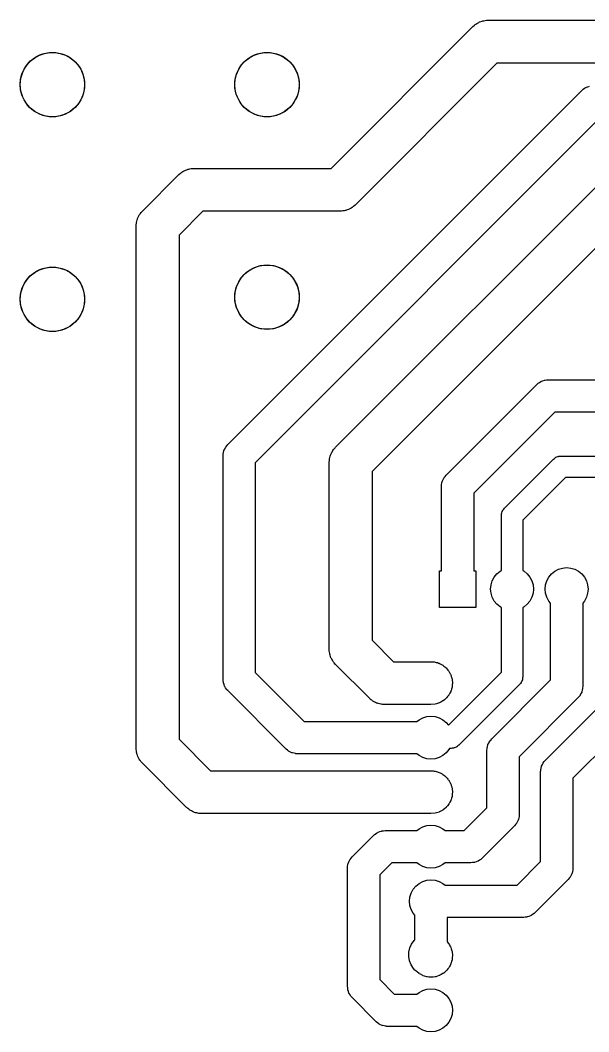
# Model space of a CAD drawing. Extents: x 62 to 248, y -138 to -62.
# Drawn here: x 61.5 to 87.99, y -109.12 to -62 of the extents above; entities that cross this region are included whole.
import ezdxf

# ---------------------------------------------------------------- set-up
doc = ezdxf.new("R2010")
doc.units = 0
doc.layers.add('BLACK', color=7, linetype='CONTINUOUS')

msp = doc.modelspace()

# ---------------------------------------------------------------- linework, layer by layer
at = {"layer": 'BLACK', "linetype": 'CONTINUOUS'}
for p, q in [((82.699844, -62.204035), (82.728732, -62.179237)), ((82.728732, -62.179237), (82.784116, -62.148495)), ((82.784116, -62.148495), (82.837004, -62.11364)), ((82.837004, -62.11364), (82.872355, -62.099518)), ((82.872355, -62.099518), (82.905644, -62.081042)), ((82.905644, -62.081042), (82.966083, -62.062079)), ((82.966083, -62.062079), (83.024904, -62.038583)), ((83.024904, -62.038583), (83.062377, -62.031866)), ((83.062377, -62.031866), (83.098701, -62.02047)), ((83.098701, -62.02047), (83.161717, -62.014061)), ((83.161717, -62.014061), (83.224067, -62.002887)), ((83.224067, -62.002887), (83.262126, -62.003851)), ((83.262126, -62.003851), (83.3, -62)), ((83.3, -62), (84.1, -62)), ((84.1, -62), (196.5, -62)), ((75.985786, -68.9), (82.592894, -62.292893)), ((82.592894, -62.292893), (82.668058, -62.224985)), ((82.668058, -62.224985), (82.699844, -62.204035)), ((62.397457, -63.62634), (62.631772, -63.5459)), ((62.631772, -63.5459), (62.876131, -63.505123)), ((62.876131, -63.505123), (63.123869, -63.505123)), ((63.123869, -63.505123), (63.368228, -63.5459)), ((63.368228, -63.5459), (63.602543, -63.62634)), ((72.397457, -63.62634), (72.631772, -63.5459)), ((72.631772, -63.5459), (72.876131, -63.505123)), ((72.876131, -63.505123), (73.123869, -63.505123)), ((73.123869, -63.505123), (73.368228, -63.5459)), ((73.368228, -63.5459), (73.602543, -63.62634)), ((61.680789, -64.286079), (61.816289, -64.078681)), ((61.816289, -64.078681), (61.984078, -63.896414)), ((61.984078, -63.896414), (62.179578, -63.74425)), ((62.179578, -63.74425), (62.397457, -63.62634)), ((63.602543, -63.62634), (63.820422, -63.74425)), ((63.820422, -63.74425), (64.015922, -63.896414)), ((64.015922, -63.896414), (64.183711, -64.078681)), ((64.183711, -64.078681), (64.319211, -64.286079)), ((71.680789, -64.286079), (71.816289, -64.078681)), ((71.816289, -64.078681), (71.984078, -63.896414)), ((71.984078, -63.896414), (72.179578, -63.74425)), ((72.179578, -63.74425), (72.397457, -63.62634)), ((73.602543, -63.62634), (73.820422, -63.74425)), ((73.820422, -63.74425), (74.015922, -63.896414)), ((74.015922, -63.896414), (74.183711, -64.078681)), ((74.183711, -64.078681), (74.319211, -64.286079)), ((83.714213, -64), (77.107107, -70.607107)), ((84.1, -64), (83.714213, -64)), ((196.085786, -64), (84.1, -64)), ((61.520458, -64.753108), (61.581274, -64.512951)), ((61.581274, -64.512951), (61.680789, -64.286079)), ((64.319211, -64.286079), (64.418726, -64.512951)), ((64.418726, -64.512951), (64.479542, -64.753108)), ((71.520458, -64.753108), (71.581274, -64.512951)), ((71.581274, -64.512951), (71.680789, -64.286079)), ((74.319211, -64.286079), (74.418726, -64.512951)), ((74.418726, -64.512951), (74.479542, -64.753108)), ((61.5, -65), (61.520458, -64.753108)), ((61.520458, -65.246892), (61.5, -65)), ((64.479542, -64.753108), (64.5, -65)), ((64.5, -65), (64.479542, -65.246892)), ((71.5, -65), (71.520458, -64.753108)), ((71.520458, -65.246892), (71.5, -65)), ((74.479542, -64.753108), (74.5, -65)), ((74.5, -65), (74.479542, -65.246892)), ((61.581274, -65.487049), (61.520458, -65.246892)), ((61.680789, -65.713921), (61.581274, -65.487049)), ((64.418726, -65.487049), (64.319211, -65.713921)), ((64.479542, -65.246892), (64.418726, -65.487049)), ((71.16967, -81.76967), (87.66967, -65.26967)), ((71.581274, -65.487049), (71.520458, -65.246892)), ((71.680789, -65.713921), (71.581274, -65.487049)), ((74.418726, -65.487049), (74.319211, -65.713921)), ((74.479542, -65.246892), (74.418726, -65.487049)), ((87.66967, -65.26967), (87.710415, -65.233409)), ((87.710415, -65.233409), (87.717909, -65.225467)), ((87.717909, -65.225467), (87.723395, -65.221858)), ((87.723395, -65.221858), (87.734824, -65.211688)), ((87.734824, -65.211688), (87.799714, -65.171662)), ((87.799714, -65.171662), (87.863401, -65.129776)), ((87.863401, -65.129776), (87.873702, -65.126026)), ((87.873702, -65.126026), (87.883037, -65.120269)), ((87.883037, -65.120269), (87.955408, -65.096287)), ((87.955408, -65.096287), (88.027038, -65.070216)), ((61.816289, -65.921319), (61.680789, -65.713921)), ((61.984078, -66.103586), (61.816289, -65.921319)), ((64.183711, -65.921319), (64.015922, -66.103586)), ((64.319211, -65.713921), (64.183711, -65.921319)), ((71.816289, -65.921319), (71.680789, -65.713921)), ((71.984078, -66.103586), (71.816289, -65.921319)), ((74.183711, -65.921319), (74.015922, -66.103586)), ((74.319211, -65.713921), (74.183711, -65.921319)), ((62.179578, -66.25575), (61.984078, -66.103586)), ((62.397457, -66.37366), (62.179578, -66.25575)), ((62.631772, -66.4541), (62.397457, -66.37366)), ((63.602543, -66.37366), (63.368228, -66.4541)), ((63.820422, -66.25575), (63.602543, -66.37366)), ((64.015922, -66.103586), (63.820422, -66.25575)), ((72.179578, -66.25575), (71.984078, -66.103586)), ((72.397457, -66.37366), (72.179578, -66.25575)), ((72.631772, -66.4541), (72.397457, -66.37366)), ((73.602543, -66.37366), (73.368228, -66.4541)), ((73.820422, -66.25575), (73.602543, -66.37366)), ((74.015922, -66.103586), (73.820422, -66.25575)), ((62.876131, -66.494877), (62.631772, -66.4541)), ((63.123869, -66.494877), (62.876131, -66.494877)), ((63.368228, -66.4541), (63.123869, -66.494877)), ((88.51066, -66.55), (72.45, -82.61066)), ((72.876131, -66.494877), (72.631772, -66.4541)), ((73.123869, -66.494877), (72.876131, -66.494877)), ((73.368228, -66.4541), (73.123869, -66.494877)), ((76.192893, -81.892893), (89.692893, -68.392893)), ((67.192893, -70.892893), (68.892893, -69.192893)), ((68.892893, -69.192893), (68.968058, -69.124985)), ((68.968058, -69.124985), (68.999845, -69.104035)), ((68.999845, -69.104035), (69.028732, -69.079237)), ((69.028732, -69.079237), (69.084112, -69.048498)), ((69.084112, -69.048498), (69.137003, -69.01364)), ((69.137003, -69.01364), (69.172357, -68.999517)), ((69.172357, -68.999517), (69.205644, -68.981042)), ((69.205644, -68.981042), (69.266081, -68.962079)), ((69.266081, -68.962079), (69.324904, -68.938583)), ((69.324904, -68.938583), (69.362375, -68.931867)), ((69.362375, -68.931867), (69.398701, -68.92047)), ((69.398701, -68.92047), (69.461726, -68.91406)), ((69.461726, -68.91406), (69.524067, -68.902888)), ((69.524067, -68.902888), (69.562118, -68.903852)), ((69.562118, -68.903852), (69.6, -68.9)), ((69.6, -68.9), (75.985786, -68.9)), ((90.814214, -70.1), (77.9, -83.014214)), ((77.031942, -70.675015), (77.000154, -70.695964)), ((77.107107, -70.607107), (77.031942, -70.675015)), ((67.000673, -71.172907), (67.025653, -71.114698)), ((67.025653, -71.114698), (67.047402, -71.083449)), ((67.047402, -71.083449), (67.065028, -71.049708)), ((67.065028, -71.049708), (67.105057, -71.000615)), ((67.105057, -71.000615), (67.141242, -70.948628)), ((67.141242, -70.948628), (67.168832, -70.922401)), ((67.168832, -70.922401), (67.192893, -70.892893)), ((70.014214, -70.9), (68.9, -72.014214)), ((76.4, -70.9), (70.014214, -70.9)), ((76.437881, -70.896147), (76.4, -70.9)), ((76.475933, -70.897112), (76.437881, -70.896147)), ((76.538273, -70.885939), (76.475933, -70.897112)), ((76.601299, -70.87953), (76.538273, -70.885939)), ((76.637624, -70.868132), (76.601299, -70.87953)), ((76.675096, -70.861417), (76.637624, -70.868132)), ((76.733918, -70.83792), (76.675096, -70.861417)), ((76.794356, -70.818958), (76.733918, -70.83792)), ((76.827642, -70.800482), (76.794356, -70.818958)), ((76.862997, -70.78636), (76.827642, -70.800482)), ((76.915887, -70.751501), (76.862997, -70.78636)), ((76.971268, -70.720763), (76.915887, -70.751501)), ((77.000154, -70.695964), (76.971268, -70.720763)), ((66.9, -71.6), (66.905131, -71.498832)), ((66.9, -95.9), (66.9, -71.6)), ((66.905131, -71.498832), (66.912793, -71.461543)), ((66.912793, -71.461543), (66.915685, -71.42358)), ((66.915685, -71.42358), (66.933111, -71.362677)), ((66.933111, -71.362677), (66.945861, -71.300637)), ((66.945861, -71.300637), (66.960873, -71.265653)), ((66.960873, -71.265653), (66.971347, -71.22905)), ((66.971347, -71.22905), (67.000673, -71.172907)), ((68.9, -72.014214), (68.9, -95.485786)), ((62.631772, -73.5459), (62.876131, -73.505123)), ((62.876131, -73.505123), (63.123869, -73.505123)), ((63.123869, -73.505123), (63.368228, -73.5459)), ((72.397457, -73.52634), (72.631772, -73.4459)), ((72.631772, -73.4459), (72.876131, -73.405123)), ((72.876131, -73.405123), (73.123869, -73.405123)), ((73.123869, -73.405123), (73.368228, -73.4459)), ((73.368228, -73.4459), (73.602543, -73.52634)), ((61.816289, -74.078681), (61.984078, -73.896414)), ((61.984078, -73.896414), (62.179578, -73.74425)), ((62.179578, -73.74425), (62.397457, -73.62634)), ((62.397457, -73.62634), (62.631772, -73.5459)), ((63.368228, -73.5459), (63.602543, -73.62634)), ((63.602543, -73.62634), (63.820422, -73.74425)), ((63.820422, -73.74425), (64.015922, -73.896414)), ((64.015922, -73.896414), (64.183711, -74.078681)), ((71.816289, -73.978681), (71.984078, -73.796414)), ((71.984078, -73.796414), (72.179578, -73.64425)), ((72.179578, -73.64425), (72.397457, -73.52634)), ((73.602543, -73.52634), (73.820422, -73.64425)), ((73.820422, -73.64425), (74.015922, -73.796414)), ((74.015922, -73.796414), (74.183711, -73.978681)), ((61.581274, -74.512951), (61.680789, -74.286079)), ((61.680789, -74.286079), (61.816289, -74.078681)), ((64.183711, -74.078681), (64.319211, -74.286079)), ((64.319211, -74.286079), (64.418726, -74.512951)), ((71.520458, -74.653108), (71.581274, -74.412951)), ((71.581274, -74.412951), (71.680789, -74.186079)), ((71.680789, -74.186079), (71.816289, -73.978681)), ((74.183711, -73.978681), (74.319211, -74.186079)), ((74.319211, -74.186079), (74.418726, -74.412951)), ((74.418726, -74.412951), (74.479542, -74.653108)), ((61.5, -75), (61.520458, -74.753108)), ((61.520458, -74.753108), (61.581274, -74.512951)), ((64.418726, -74.512951), (64.479542, -74.753108)), ((64.479542, -74.753108), (64.5, -75)), ((71.5, -74.9), (71.520458, -74.653108)), ((71.520458, -75.146892), (71.5, -74.9)), ((74.479542, -74.653108), (74.5, -74.9)), ((74.5, -74.9), (74.479542, -75.146892)), ((61.520458, -75.246892), (61.5, -75)), ((61.581274, -75.487049), (61.520458, -75.246892)), ((64.479542, -75.246892), (64.418726, -75.487049)), ((64.5, -75), (64.479542, -75.246892)), ((71.581274, -75.387049), (71.520458, -75.146892)), ((71.680789, -75.613921), (71.581274, -75.387049)), ((74.418726, -75.387049), (74.319211, -75.613921)), ((74.479542, -75.146892), (74.418726, -75.387049)), ((61.680789, -75.713921), (61.581274, -75.487049)), ((61.816289, -75.921319), (61.680789, -75.713921)), ((64.319211, -75.713921), (64.183711, -75.921319)), ((64.418726, -75.487049), (64.319211, -75.713921)), ((71.816289, -75.821319), (71.680789, -75.613921)), ((71.984078, -76.003586), (71.816289, -75.821319)), ((74.183711, -75.821319), (74.015922, -76.003586)), ((74.319211, -75.613921), (74.183711, -75.821319)), ((61.984078, -76.103586), (61.816289, -75.921319)), ((62.179578, -76.25575), (61.984078, -76.103586)), ((62.397457, -76.37366), (62.179578, -76.25575)), ((63.820422, -76.25575), (63.602543, -76.37366)), ((64.015922, -76.103586), (63.820422, -76.25575)), ((64.183711, -75.921319), (64.015922, -76.103586)), ((72.179578, -76.15575), (71.984078, -76.003586)), ((72.397457, -76.27366), (72.179578, -76.15575)), ((72.631772, -76.3541), (72.397457, -76.27366)), ((73.602543, -76.27366), (73.368228, -76.3541)), ((73.820422, -76.15575), (73.602543, -76.27366)), ((74.015922, -76.003586), (73.820422, -76.15575)), ((62.631772, -76.4541), (62.397457, -76.37366)), ((62.876131, -76.494877), (62.631772, -76.4541)), ((63.123869, -76.494877), (62.876131, -76.494877)), ((63.368228, -76.4541), (63.123869, -76.494877)), ((63.602543, -76.37366), (63.368228, -76.4541)), ((72.876131, -76.394877), (72.631772, -76.3541)), ((73.123869, -76.394877), (72.876131, -76.394877)), ((73.368228, -76.3541), (73.123869, -76.394877)), ((81.34967, -83.18967), (85.56967, -78.96967)), ((85.56967, -78.96967), (85.610418, -78.933406)), ((85.610418, -78.933406), (85.617909, -78.925467)), ((85.617909, -78.925467), (85.623392, -78.92186)), ((85.623392, -78.92186), (85.634823, -78.911688)), ((85.634823, -78.911688), (85.699719, -78.87166)), ((85.699719, -78.87166), (85.763401, -78.829776)), ((85.763401, -78.829776), (85.773704, -78.826025)), ((85.773704, -78.826025), (85.783036, -78.82027)), ((85.783036, -78.82027), (85.855396, -78.796291)), ((85.855396, -78.796291), (85.927038, -78.770216)), ((85.927038, -78.770216), (85.937928, -78.768943)), ((85.937928, -78.768943), (85.948337, -78.765494)), ((85.948337, -78.765494), (86.024275, -78.75885)), ((86.024275, -78.75885), (86.1, -78.75)), ((86.1, -78.75), (106.28934, -78.75)), ((86.41066, -80.25), (82.63, -84.03066)), ((106.6, -80.25), (86.41066, -80.25)), ((70.995231, -82.043485), (71.029443, -81.97536)), ((71.029443, -81.97536), (71.061662, -81.906267)), ((71.061662, -81.906267), (71.068464, -81.897664)), ((71.068464, -81.897664), (71.073384, -81.887868)), ((71.073384, -81.887868), (71.122381, -81.829475)), ((71.122381, -81.829475), (71.16967, -81.76967)), ((76.105057, -82.000615), (76.141242, -81.948628)), ((76.141242, -81.948628), (76.168832, -81.922401)), ((76.168832, -81.922401), (76.192893, -81.892893)), ((70.95, -82.3), (70.953171, -82.245544)), ((70.95, -92.7), (70.95, -82.3)), ((70.952854, -82.234634), (70.954181, -82.228205)), ((70.953171, -82.245544), (70.952854, -82.234634)), ((70.954181, -82.228205), (70.955071, -82.21293)), ((70.955071, -82.21293), (70.972657, -82.138729)), ((70.972657, -82.138729), (70.988069, -82.064092)), ((70.988069, -82.064092), (70.992701, -82.054157)), ((70.992701, -82.054157), (70.995231, -82.043485)), ((75.912793, -82.461543), (75.915685, -82.42358)), ((75.915685, -82.42358), (75.933111, -82.362677)), ((75.933111, -82.362677), (75.945861, -82.300637)), ((75.945861, -82.300637), (75.960873, -82.265653)), ((75.960873, -82.265653), (75.971347, -82.22905)), ((75.971347, -82.22905), (76.000673, -82.172907)), ((76.000673, -82.172907), (76.025653, -82.114698)), ((76.025653, -82.114698), (76.047402, -82.083449)), ((76.047402, -82.083449), (76.065028, -82.049708)), ((76.065028, -82.049708), (76.105057, -82.000615)), ((84.066447, -84.726447), (86.346447, -82.446447)), ((86.346447, -82.446447), (86.389255, -82.4144)), ((86.389255, -82.4144), (86.42968, -82.379373)), ((86.42968, -82.379373), (86.446009, -82.371915)), ((86.446009, -82.371915), (86.460376, -82.361161)), ((86.460376, -82.361161), (86.510483, -82.342471)), ((86.510483, -82.342471), (86.559134, -82.320254)), ((86.559134, -82.320254), (86.576899, -82.317699)), ((86.576899, -82.317699), (86.593717, -82.311427)), ((86.593717, -82.311427), (86.647061, -82.307611)), ((86.647061, -82.307611), (86.7, -82.3)), ((86.7, -82.3), (106.8, -82.3)), ((72.45, -82.61066), (72.45, -92.38934)), ((75.9, -82.6), (75.905131, -82.498832)), ((75.9, -91.3), (75.9, -82.6)), ((75.905131, -82.498832), (75.912793, -82.461543)), ((77.9, -83.014214), (77.9, -90.885786)), ((81.175231, -83.463485), (81.209443, -83.39536)), ((81.209443, -83.39536), (81.241662, -83.326267)), ((81.241662, -83.326267), (81.248464, -83.317664)), ((81.248464, -83.317664), (81.253384, -83.307868)), ((81.253384, -83.307868), (81.302381, -83.249475)), ((81.302381, -83.249475), (81.34967, -83.18967)), ((86.907106, -83.3), (84.92, -85.287106)), ((106.592894, -83.3), (86.907106, -83.3)), ((81.13, -83.72), (81.133171, -83.665544)), ((81.13, -87.65), (81.13, -83.72)), ((81.132854, -83.654634), (81.134181, -83.648205)), ((81.133171, -83.665544), (81.132854, -83.654634)), ((81.134181, -83.648205), (81.135071, -83.63293)), ((81.135071, -83.63293), (81.152657, -83.558729)), ((81.152657, -83.558729), (81.168069, -83.484092)), ((81.168069, -83.484092), (81.172701, -83.474157)), ((81.172701, -83.474157), (81.175231, -83.463485)), ((82.63, -84.03066), (82.63, -87.65)), ((83.991915, -84.826009), (83.999373, -84.80968)), ((83.999373, -84.80968), (84.0344, -84.769255)), ((84.0344, -84.769255), (84.066447, -84.726447)), ((83.92, -85.08), (83.927611, -85.027061)), ((83.92, -87.638827), (83.92, -85.08)), ((83.927611, -85.027061), (83.931427, -84.973717)), ((83.931427, -84.973717), (83.937699, -84.956899)), ((83.937699, -84.956899), (83.940254, -84.939134)), ((83.940254, -84.939134), (83.962471, -84.890483)), ((83.962471, -84.890483), (83.981161, -84.840376)), ((83.981161, -84.840376), (83.991915, -84.826009)), ((84.92, -85.287106), (84.92, -87.638827)), ((83.86443, -87.66853), (83.92, -87.638827)), ((84.92, -87.638827), (84.97557, -87.66853)), ((86.40443, -87.66853), (86.577317, -87.57612)), ((86.577317, -87.57612), (86.76491, -87.519215)), ((86.76491, -87.519215), (86.96, -87.5)), ((86.96, -87.5), (87.15509, -87.519215)), ((87.15509, -87.519215), (87.342683, -87.57612)), ((87.342683, -87.57612), (87.51557, -87.66853)), ((81.03, -89.35), (81.03, -87.65)), ((81.03, -87.65), (81.13, -87.65)), ((82.63, -87.65), (82.73, -87.65)), ((82.73, -87.65), (82.73, -89.35)), ((83.49612, -88.117317), (83.58853, -87.94443)), ((83.58853, -87.94443), (83.712893, -87.792893)), ((83.712893, -87.792893), (83.86443, -87.66853)), ((84.97557, -87.66853), (85.127107, -87.792893)), ((85.127107, -87.792893), (85.25147, -87.94443)), ((85.25147, -87.94443), (85.34388, -88.117317)), ((86.03612, -88.117317), (86.12853, -87.94443)), ((86.12853, -87.94443), (86.252893, -87.792893)), ((86.252893, -87.792893), (86.40443, -87.66853)), ((87.51557, -87.66853), (87.667107, -87.792893)), ((87.667107, -87.792893), (87.79147, -87.94443)), ((87.79147, -87.94443), (87.88388, -88.117317)), ((83.42, -88.5), (83.439215, -88.30491)), ((83.439215, -88.69509), (83.42, -88.5)), ((83.439215, -88.30491), (83.49612, -88.117317)), ((85.34388, -88.117317), (85.400785, -88.30491)), ((85.400785, -88.30491), (85.42, -88.5)), ((85.42, -88.5), (85.400785, -88.69509)), ((85.96, -88.5), (85.979215, -88.30491)), ((85.979215, -88.69509), (85.96, -88.5)), ((85.979215, -88.30491), (86.03612, -88.117317)), ((87.88388, -88.117317), (87.940785, -88.30491)), ((87.940785, -88.30491), (87.96, -88.5)), ((87.96, -88.5), (87.940785, -88.69509)), ((83.49612, -88.882683), (83.439215, -88.69509)), ((83.58853, -89.05557), (83.49612, -88.882683)), ((83.712893, -89.207107), (83.58853, -89.05557)), ((85.25147, -89.05557), (85.127107, -89.207107)), ((85.34388, -88.882683), (85.25147, -89.05557)), ((85.400785, -88.69509), (85.34388, -88.882683)), ((86.03612, -88.882683), (85.979215, -88.69509)), ((86.12853, -89.05557), (86.03612, -88.882683)), ((86.21, -89.154841), (86.12853, -89.05557)), ((87.79147, -89.05557), (87.71, -89.154841)), ((87.88388, -88.882683), (87.79147, -89.05557)), ((87.940785, -88.69509), (87.88388, -88.882683)), ((82.73, -89.35), (81.03, -89.35)), ((83.86443, -89.33147), (83.712893, -89.207107)), ((83.92, -89.361172), (83.86443, -89.33147)), ((83.92, -92.372893), (83.92, -89.361172)), ((84.97557, -89.33147), (84.92, -89.361172)), ((84.92, -89.361172), (84.92, -92.58)), ((85.127107, -89.207107), (84.97557, -89.33147)), ((86.21, -92.72934), (86.21, -89.154841)), ((87.71, -89.154841), (87.71, -93.04)), ((77.9, -90.885786), (78.894213, -91.88)), ((75.903852, -91.337881), (75.9, -91.3)), ((75.902888, -91.375933), (75.903852, -91.337881)), ((75.91406, -91.438273), (75.902888, -91.375933)), ((75.92047, -91.501299), (75.91406, -91.438273)), ((75.931867, -91.537624), (75.92047, -91.501299)), ((75.938583, -91.575096), (75.931867, -91.537624)), ((75.962079, -91.633918), (75.938583, -91.575096)), ((75.981042, -91.694356), (75.962079, -91.633918)), ((75.999517, -91.727642), (75.981042, -91.694356)), ((76.01364, -91.762997), (75.999517, -91.727642)), ((76.048498, -91.815887), (76.01364, -91.762997)), ((76.079237, -91.871268), (76.048498, -91.815887)), ((76.104035, -91.900154), (76.079237, -91.871268)), ((78.894213, -91.88), (80.64, -91.88)), ((80.64, -91.88), (80.741168, -91.885131)), ((76.124985, -91.931942), (76.104035, -91.900154)), ((76.192893, -92.007107), (76.124985, -91.931942)), ((77.772893, -93.587106), (76.192893, -92.007107)), ((80.741168, -91.885131), (80.786334, -91.894412)), ((80.786334, -91.894412), (80.83509, -91.899215)), ((80.83509, -91.899215), (80.888416, -91.915391)), ((80.888416, -91.915391), (80.939363, -91.925861)), ((80.939363, -91.925861), (80.978989, -91.942865)), ((80.978989, -91.942865), (81.022683, -91.95612)), ((81.022683, -91.95612), (81.074837, -91.983997)), ((81.074837, -91.983997), (81.125302, -92.005653)), ((81.125302, -92.005653), (81.158227, -92.02857)), ((81.158227, -92.02857), (81.19557, -92.04853)), ((81.19557, -92.04853), (81.243955, -92.088238)), ((81.243955, -92.088238), (81.291372, -92.121242)), ((81.291372, -92.121242), (81.316923, -92.148122)), ((81.316923, -92.148122), (81.347107, -92.172893)), ((81.347107, -92.172893), (81.389036, -92.223984)), ((81.389036, -92.223984), (81.430776, -92.267894)), ((81.430776, -92.267894), (81.448788, -92.296792)), ((81.448788, -92.296792), (81.47147, -92.32443)), ((81.47147, -92.32443), (81.504306, -92.385861)), ((70.95885, -92.775725), (70.95, -92.7)), ((70.965494, -92.851663), (70.95885, -92.775725)), ((72.45, -92.38934), (74.73066, -94.67)), ((81.452084, -94.840809), (83.92, -92.372893)), ((81.504306, -92.385861), (81.537805, -92.439606)), ((81.537805, -92.439606), (81.548571, -92.468677)), ((81.548571, -92.468677), (81.56388, -92.497317)), ((81.56388, -92.497317), (81.58516, -92.56747)), ((81.58516, -92.56747), (81.608077, -92.629347)), ((81.608077, -92.629347), (81.612307, -92.656964)), ((81.612307, -92.656964), (81.620785, -92.68491)), ((81.620785, -92.68491), (81.628339, -92.761612)), ((81.628339, -92.761612), (81.638717, -92.829351)), ((83.46967, -95.46967), (86.21, -92.72934)), ((84.858839, -92.819624), (84.848084, -92.833991)), ((84.87753, -92.769512), (84.858839, -92.819624)), ((84.899746, -92.720866), (84.87753, -92.769512)), ((84.902299, -92.703104), (84.899746, -92.720866)), ((84.908574, -92.686283), (84.902299, -92.703104)), ((84.912389, -92.632929), (84.908574, -92.686283)), ((84.92, -92.58), (84.912389, -92.632929)), ((70.968943, -92.862071), (70.965494, -92.851663)), ((70.970216, -92.872962), (70.968943, -92.862071)), ((70.996293, -92.944609), (70.970216, -92.872962)), ((71.02027, -93.016963), (70.996293, -92.944609)), ((71.026025, -93.026293), (71.02027, -93.016963)), ((71.029776, -93.036599), (71.026025, -93.026293)), ((71.071664, -93.100287), (71.029776, -93.036599)), ((71.111688, -93.165177), (71.071664, -93.100287)), ((71.12186, -93.176607), (71.111688, -93.165177)), ((71.125467, -93.182091), (71.12186, -93.176607)), ((71.133406, -93.189581), (71.125467, -93.182091)), ((71.16967, -93.23033), (71.133406, -93.189581)), ((73.88967, -95.95033), (71.16967, -93.23033)), ((81.56388, -93.262683), (81.521571, -93.341835)), ((81.569522, -93.244082), (81.56388, -93.262683)), ((81.577752, -93.227305), (81.569522, -93.244082)), ((81.596054, -93.156616), (81.577752, -93.227305)), ((81.620785, -93.07509), (81.596054, -93.156616)), ((81.623008, -93.052513), (81.620785, -93.07509)), ((81.628468, -93.031428), (81.623008, -93.052513)), ((81.632059, -92.960624), (81.628468, -93.031428)), ((81.64, -92.88), (81.632059, -92.960624)), ((81.638717, -92.829351), (81.637457, -92.854185)), ((81.637457, -92.854185), (81.64, -92.88)), ((84.773554, -92.933553), (81.933553, -95.773553)), ((84.805603, -92.890738), (84.773554, -92.933553)), ((84.840627, -92.85032), (84.805603, -92.890738)), ((84.848084, -92.833991), (84.840627, -92.85032)), ((87.664769, -93.296515), (87.630558, -93.364633)), ((87.667297, -93.285844), (87.664769, -93.296515)), ((87.671931, -93.275909), (87.667297, -93.285844)), ((87.687343, -93.201266), (87.671931, -93.275909)), ((87.704929, -93.12707), (87.687343, -93.201266)), ((87.705818, -93.111794), (87.704929, -93.12707)), ((87.707146, -93.105366), (87.705818, -93.111794)), ((87.71, -93.04), (87.706828, -93.094455)), ((87.706828, -93.094455), (87.707146, -93.105366)), ((77.802398, -93.611164), (77.772893, -93.587106)), ((77.828628, -93.638758), (77.802398, -93.611164)), ((77.880613, -93.674941), (77.828628, -93.638758)), ((77.929707, -93.714972), (77.880613, -93.674941)), ((77.963451, -93.732598), (77.929707, -93.714972)), ((77.994698, -93.754347), (77.963451, -93.732598)), ((78.052905, -93.779325), (77.994698, -93.754347)), ((81.098494, -93.763357), (81.034356, -93.798958)), ((81.19557, -93.71147), (81.098494, -93.763357)), ((81.203076, -93.705309), (81.19557, -93.71147)), ((81.211268, -93.700763), (81.203076, -93.705309)), ((81.268851, -93.651329), (81.211268, -93.700763)), ((81.347107, -93.587107), (81.268851, -93.651329)), ((81.35532, -93.577098), (81.347107, -93.587107)), ((81.364793, -93.568967), (81.35532, -93.577098)), ((81.411261, -93.508934), (81.364793, -93.568967)), ((81.47147, -93.43557), (81.411261, -93.508934)), ((81.479102, -93.42129), (81.47147, -93.43557)), ((81.488644, -93.408964), (81.479102, -93.42129)), ((81.521571, -93.341835), (81.488644, -93.408964)), ((87.49033, -93.57033), (84.75, -96.31066)), ((85.96967, -96.46967), (88.75, -93.68934)), ((87.537618, -93.510524), (87.49033, -93.57033)), ((87.586616, -93.452132), (87.537618, -93.510524)), ((87.591535, -93.442335), (87.586616, -93.452132)), ((87.598338, -93.433733), (87.591535, -93.442335)), ((87.630558, -93.364633), (87.598338, -93.433733)), ((78.10905, -93.808653), (78.052905, -93.779325)), ((78.145652, -93.819126), (78.10905, -93.808653)), ((78.180637, -93.834139), (78.145652, -93.819126)), ((78.242686, -93.84689), (78.180637, -93.834139)), ((78.30358, -93.864314), (78.242686, -93.84689)), ((78.341537, -93.867204), (78.30358, -93.864314)), ((78.378832, -93.874869), (78.341537, -93.867204)), ((78.48, -93.88), (78.378832, -93.874869)), ((80.64, -93.88), (78.48, -93.88)), ((80.83509, -93.860785), (80.64, -93.88)), ((80.838182, -93.859846), (80.83509, -93.860785)), ((80.841299, -93.85953), (80.838182, -93.859846)), ((80.901675, -93.840586), (80.841299, -93.85953)), ((81.022683, -93.80388), (80.901675, -93.840586)), ((81.028388, -93.80083), (81.022683, -93.80388)), ((81.034356, -93.798958), (81.028388, -93.80083)), ((74.73066, -94.67), (79.985158, -94.67)), ((79.985158, -94.67), (80.08443, -94.58853)), ((80.08443, -94.58853), (80.257317, -94.49612)), ((80.257317, -94.49612), (80.44491, -94.439215)), ((80.44491, -94.439215), (80.64, -94.42)), ((80.64, -94.42), (80.83509, -94.439215)), ((80.83509, -94.439215), (81.022683, -94.49612)), ((81.022683, -94.49612), (81.19557, -94.58853)), ((81.19557, -94.58853), (81.347107, -94.712893)), ((90.03033, -94.53033), (87.25, -97.31066)), ((81.347107, -94.712893), (81.452084, -94.840809)), ((68.9, -95.485786), (70.374214, -96.96)), ((83.329443, -95.67536), (83.361662, -95.606267)), ((83.361662, -95.606267), (83.368464, -95.597664)), ((83.368464, -95.597664), (83.373384, -95.587868)), ((83.373384, -95.587868), (83.422381, -95.529475)), ((83.422381, -95.529475), (83.46967, -95.46967)), ((66.903852, -95.937881), (66.9, -95.9)), ((66.902888, -95.975933), (66.903852, -95.937881)), ((66.91406, -96.038273), (66.902888, -95.975933)), ((66.92047, -96.101299), (66.91406, -96.038273)), ((66.931867, -96.137624), (66.92047, -96.101299)), ((73.949475, -95.997618), (73.88967, -95.95033)), ((74.007868, -96.046616), (73.949475, -95.997618)), ((74.017664, -96.051535), (74.007868, -96.046616)), ((74.026267, -96.058338), (74.017664, -96.051535)), ((74.09536, -96.090556), (74.026267, -96.058338)), ((74.163485, -96.124769), (74.09536, -96.090556)), ((74.174157, -96.127298), (74.163485, -96.124769)), ((81.47147, -95.97557), (81.347107, -96.127107)), ((81.501173, -95.92), (81.47147, -95.97557)), ((81.58, -95.92), (81.501173, -95.92)), ((81.632938, -95.912388), (81.58, -95.92)), ((81.686283, -95.908573), (81.632938, -95.912388)), ((81.7031, -95.9023), (81.686283, -95.908573)), ((81.720866, -95.899746), (81.7031, -95.9023)), ((81.769516, -95.877528), (81.720866, -95.899746)), ((81.819624, -95.858839), (81.769516, -95.877528)), ((81.83399, -95.848084), (81.819624, -95.858839)), ((81.85032, -95.840627), (81.83399, -95.848084)), ((81.890744, -95.805599), (81.85032, -95.840627)), ((81.933553, -95.773553), (81.890744, -95.805599)), ((83.25, -96), (83.253171, -95.945544)), ((83.25, -98.68934), (83.25, -96)), ((83.252854, -95.934634), (83.254181, -95.928205)), ((83.253171, -95.945544), (83.252854, -95.934634)), ((83.254181, -95.928205), (83.255071, -95.91293)), ((83.255071, -95.91293), (83.272657, -95.838729)), ((83.272657, -95.838729), (83.288069, -95.764092)), ((83.288069, -95.764092), (83.292701, -95.754157)), ((83.292701, -95.754157), (83.295231, -95.743485)), ((83.295231, -95.743485), (83.329443, -95.67536)), ((66.938583, -96.175096), (66.931867, -96.137624)), ((66.962079, -96.233918), (66.938583, -96.175096)), ((66.981042, -96.294356), (66.962079, -96.233918)), ((66.999517, -96.327642), (66.981042, -96.294356)), ((67.01364, -96.362997), (66.999517, -96.327642)), ((67.048498, -96.415887), (67.01364, -96.362997)), ((67.079237, -96.471268), (67.048498, -96.415887)), ((67.104035, -96.500154), (67.079237, -96.471268)), ((67.124985, -96.531942), (67.104035, -96.500154)), ((67.192893, -96.607107), (67.124985, -96.531942)), ((74.184092, -96.131931), (74.174157, -96.127298)), ((74.258729, -96.147342), (74.184092, -96.131931)), ((74.33293, -96.164929), (74.258729, -96.147342)), ((74.348205, -96.165818), (74.33293, -96.164929)), ((74.354634, -96.167146), (74.348205, -96.165818)), ((74.365544, -96.166828), (74.354634, -96.167146)), ((74.42, -96.17), (74.365544, -96.166828)), ((79.985158, -96.17), (74.42, -96.17)), ((80.08443, -96.25147), (79.985158, -96.17)), ((80.257317, -96.34388), (80.08443, -96.25147)), ((80.44491, -96.400785), (80.257317, -96.34388)), ((80.64, -96.42), (80.44491, -96.400785)), ((80.83509, -96.400785), (80.64, -96.42)), ((81.022683, -96.34388), (80.83509, -96.400785)), ((81.19557, -96.25147), (81.022683, -96.34388)), ((81.347107, -96.127107), (81.19557, -96.25147)), ((84.75, -96.31066), (84.75, -99)), ((85.868464, -96.597664), (85.873384, -96.587868)), ((85.873384, -96.587868), (85.922381, -96.529475)), ((85.922381, -96.529475), (85.96967, -96.46967)), ((69.252893, -98.667107), (67.192893, -96.607107)), ((70.374214, -96.96), (80.64, -96.96)), ((80.64, -96.96), (80.741168, -96.965131)), ((80.741168, -96.965131), (80.786334, -96.974412)), ((80.786334, -96.974412), (80.83509, -96.979215)), ((80.83509, -96.979215), (80.888416, -96.995391)), ((80.888416, -96.995391), (80.939363, -97.005861)), ((80.939363, -97.005861), (80.978989, -97.022865)), ((80.978989, -97.022865), (81.022683, -97.03612)), ((81.022683, -97.03612), (81.074837, -97.063997)), ((81.074837, -97.063997), (81.125302, -97.085653)), ((85.75, -97), (85.753171, -96.945544)), ((85.75, -101.18934), (85.75, -97)), ((85.752854, -96.934634), (85.754181, -96.928205)), ((85.753171, -96.945544), (85.752854, -96.934634)), ((85.754181, -96.928205), (85.755071, -96.91293)), ((85.755071, -96.91293), (85.772657, -96.838729)), ((85.772657, -96.838729), (85.788069, -96.764092)), ((85.788069, -96.764092), (85.792701, -96.754157)), ((85.792701, -96.754157), (85.795231, -96.743485)), ((85.795231, -96.743485), (85.829443, -96.67536)), ((85.829443, -96.67536), (85.861662, -96.606267)), ((85.861662, -96.606267), (85.868464, -96.597664)), ((81.125302, -97.085653), (81.158227, -97.10857)), ((81.158227, -97.10857), (81.19557, -97.12853)), ((81.19557, -97.12853), (81.243955, -97.168238)), ((81.243955, -97.168238), (81.291372, -97.201242)), ((81.291372, -97.201242), (81.316923, -97.228122)), ((81.316923, -97.228122), (81.347107, -97.252893)), ((81.347107, -97.252893), (81.389036, -97.303984)), ((81.389036, -97.303984), (81.430776, -97.347894)), ((81.430776, -97.347894), (81.448788, -97.376792)), ((81.448788, -97.376792), (81.47147, -97.40443)), ((81.47147, -97.40443), (81.504306, -97.465861)), ((81.504306, -97.465861), (81.537805, -97.519606)), ((81.537805, -97.519606), (81.548571, -97.548677)), ((87.25, -97.31066), (87.25, -101.5)), ((81.548571, -97.548677), (81.56388, -97.577317)), ((81.56388, -97.577317), (81.58516, -97.64747)), ((81.58516, -97.64747), (81.608077, -97.709347)), ((81.608077, -97.709347), (81.612307, -97.736964)), ((81.612307, -97.736964), (81.620785, -97.76491)), ((81.620785, -97.76491), (81.628339, -97.841612)), ((81.628339, -97.841612), (81.638717, -97.909351)), ((81.64, -97.96), (81.632059, -98.040624)), ((81.638717, -97.909351), (81.637457, -97.934185)), ((81.637457, -97.934185), (81.64, -97.96)), ((81.521571, -98.421835), (81.488644, -98.488964)), ((81.56388, -98.342683), (81.521571, -98.421835)), ((81.569522, -98.324082), (81.56388, -98.342683)), ((81.577752, -98.307305), (81.569522, -98.324082)), ((81.596054, -98.236616), (81.577752, -98.307305)), ((81.620785, -98.15509), (81.596054, -98.236616)), ((81.623008, -98.132513), (81.620785, -98.15509)), ((81.628468, -98.111428), (81.623008, -98.132513)), ((81.632059, -98.040624), (81.628468, -98.111428)), ((69.282401, -98.691167), (69.252893, -98.667107)), ((69.308628, -98.718758), (69.282401, -98.691167)), ((69.360615, -98.754942), (69.308628, -98.718758)), ((69.409708, -98.794972), (69.360615, -98.754942)), ((69.443449, -98.812597), (69.409708, -98.794972)), ((69.474698, -98.834347), (69.443449, -98.812597)), ((69.532907, -98.859326), (69.474698, -98.834347)), ((69.58905, -98.888653), (69.532907, -98.859326)), ((69.625653, -98.899126), (69.58905, -98.888653)), ((69.660637, -98.914139), (69.625653, -98.899126)), ((69.722677, -98.926888), (69.660637, -98.914139)), ((69.78358, -98.944315), (69.722677, -98.926888)), ((69.821543, -98.947206), (69.78358, -98.944315)), ((69.858832, -98.954869), (69.821543, -98.947206)), ((80.83509, -98.940785), (80.64, -98.96)), ((80.838182, -98.939846), (80.83509, -98.940785)), ((80.841299, -98.93953), (80.838182, -98.939846)), ((80.901675, -98.920586), (80.841299, -98.93953)), ((81.022683, -98.88388), (80.901675, -98.920586)), ((81.028388, -98.88083), (81.022683, -98.88388)), ((81.034356, -98.878958), (81.028388, -98.88083)), ((81.098494, -98.843357), (81.034356, -98.878958)), ((81.19557, -98.79147), (81.098494, -98.843357)), ((81.203076, -98.785309), (81.19557, -98.79147)), ((81.211268, -98.780763), (81.203076, -98.785309)), ((81.268851, -98.731329), (81.211268, -98.780763)), ((81.347107, -98.667107), (81.268851, -98.731329)), ((81.35532, -98.657098), (81.347107, -98.667107)), ((81.364793, -98.648967), (81.35532, -98.657098)), ((81.411261, -98.588934), (81.364793, -98.648967)), ((81.47147, -98.51557), (81.411261, -98.588934)), ((81.479102, -98.50129), (81.47147, -98.51557)), ((81.488644, -98.488964), (81.479102, -98.50129)), ((82.18934, -99.75), (83.25, -98.68934)), ((69.96, -98.96), (69.858832, -98.954869)), ((80.64, -98.96), (69.96, -98.96)), ((84.626616, -99.412132), (84.577618, -99.470524)), ((84.631535, -99.402335), (84.626616, -99.412132)), ((84.638338, -99.393733), (84.631535, -99.402335)), ((84.670558, -99.324633), (84.638338, -99.393733)), ((84.704769, -99.256515), (84.670558, -99.324633)), ((84.707297, -99.245844), (84.704769, -99.256515)), ((84.711931, -99.235909), (84.707297, -99.245844)), ((84.727344, -99.161263), (84.711931, -99.235909)), ((84.744929, -99.08707), (84.727344, -99.161263)), ((84.745818, -99.071795), (84.744929, -99.08707)), ((84.747146, -99.065367), (84.745818, -99.071795)), ((84.75, -99), (84.746828, -99.054455)), ((84.746828, -99.054455), (84.747146, -99.065367)), ((78.034824, -99.911688), (78.099714, -99.871662)), ((78.099714, -99.871662), (78.163401, -99.829776)), ((78.163401, -99.829776), (78.173702, -99.826026)), ((78.173702, -99.826026), (78.183037, -99.820269)), ((78.183037, -99.820269), (78.255408, -99.796287)), ((78.255408, -99.796287), (78.327038, -99.770216)), ((78.327038, -99.770216), (78.337928, -99.768943)), ((78.337928, -99.768943), (78.348337, -99.765494)), ((78.348337, -99.765494), (78.424289, -99.758849)), ((78.424289, -99.758849), (78.5, -99.75)), ((78.5, -99.75), (79.985158, -99.75)), ((79.985158, -99.75), (80.08443, -99.66853)), ((80.08443, -99.66853), (80.257317, -99.57612)), ((80.257317, -99.57612), (80.44491, -99.519215)), ((80.44491, -99.519215), (80.64, -99.5)), ((80.64, -99.5), (80.83509, -99.519215)), ((80.83509, -99.519215), (81.022683, -99.57612)), ((81.022683, -99.57612), (81.19557, -99.66853)), ((81.19557, -99.66853), (81.294842, -99.75)), ((81.294842, -99.75), (82.18934, -99.75)), ((84.53033, -99.53033), (83.03033, -101.03033)), ((84.577618, -99.470524), (84.53033, -99.53033)), ((76.96967, -100.96967), (77.96967, -99.96967)), ((77.96967, -99.96967), (78.010415, -99.933409)), ((78.010415, -99.933409), (78.017909, -99.925467)), ((78.017909, -99.925467), (78.023395, -99.921858)), ((78.023395, -99.921858), (78.034824, -99.911688)), ((76.772657, -101.338729), (76.788069, -101.264092)), ((76.788069, -101.264092), (76.792701, -101.254157)), ((76.792701, -101.254157), (76.795231, -101.243485)), ((76.795231, -101.243485), (76.829443, -101.17536)), ((76.829443, -101.17536), (76.861662, -101.106267)), ((76.861662, -101.106267), (76.868464, -101.097664)), ((76.868464, -101.097664), (76.873384, -101.087868)), ((76.873384, -101.087868), (76.922381, -101.029475)), ((76.922381, -101.029475), (76.96967, -100.96967)), ((78.81066, -101.25), (78.25, -101.81066)), ((79.985158, -101.25), (78.81066, -101.25)), ((80.08443, -101.33147), (79.985158, -101.25)), ((81.294842, -101.25), (81.19557, -101.33147)), ((82.5, -101.25), (81.294842, -101.25)), ((82.575725, -101.241149), (82.5, -101.25)), ((82.651663, -101.234506), (82.575725, -101.241149)), ((82.662071, -101.231056), (82.651663, -101.234506)), ((82.672962, -101.229784), (82.662071, -101.231056)), ((82.744609, -101.203706), (82.672962, -101.229784)), ((82.816963, -101.17973), (82.744609, -101.203706)), ((82.826293, -101.173974), (82.816963, -101.17973)), ((82.836599, -101.170224), (82.826293, -101.173974)), ((82.900287, -101.128335), (82.836599, -101.170224)), ((82.965177, -101.088312), (82.900287, -101.128335)), ((82.976607, -101.078139), (82.965177, -101.088312)), ((82.982091, -101.074533), (82.976607, -101.078139)), ((82.989581, -101.066593), (82.982091, -101.074533)), ((83.03033, -101.03033), (82.989581, -101.066593)), ((84.64934, -102.29), (85.75, -101.18934)), ((76.75, -101.5), (76.753171, -101.445544)), ((76.75, -107), (76.75, -101.5)), ((76.752854, -101.434634), (76.754181, -101.428205)), ((76.753171, -101.445544), (76.752854, -101.434634)), ((76.754181, -101.428205), (76.755071, -101.41293)), ((76.755071, -101.41293), (76.772657, -101.338729)), ((80.257317, -101.42388), (80.08443, -101.33147)), ((80.44491, -101.480785), (80.257317, -101.42388)), ((80.64, -101.5), (80.44491, -101.480785)), ((80.83509, -101.480785), (80.64, -101.5)), ((81.022683, -101.42388), (80.83509, -101.480785)), ((81.19557, -101.33147), (81.022683, -101.42388)), ((87.204769, -101.756515), (87.170556, -101.824639)), ((87.207298, -101.745842), (87.204769, -101.756515)), ((87.211931, -101.735908), (87.207298, -101.745842)), ((87.227342, -101.66127), (87.211931, -101.735908)), ((87.244929, -101.58707), (87.227342, -101.66127)), ((87.245818, -101.571794), (87.244929, -101.58707)), ((87.247146, -101.565366), (87.245818, -101.571794)), ((87.25, -101.5), (87.246828, -101.554455)), ((87.246828, -101.554455), (87.247146, -101.565366)), ((78.25, -101.81066), (78.25, -106.68934)), ((79.932893, -102.332893), (80.08443, -102.20853)), ((80.08443, -102.20853), (80.257317, -102.11612)), ((80.257317, -102.11612), (80.44491, -102.059215)), ((80.44491, -102.059215), (80.64, -102.04)), ((80.64, -102.04), (80.83509, -102.059215)), ((80.83509, -102.059215), (81.022683, -102.11612)), ((81.022683, -102.11612), (81.19557, -102.20853)), ((81.19557, -102.20853), (81.294842, -102.29)), ((87.03033, -102.03033), (85.49033, -103.57033)), ((87.077618, -101.970524), (87.03033, -102.03033)), ((87.126616, -101.912132), (87.077618, -101.970524)), ((87.131535, -101.902335), (87.126616, -101.912132)), ((87.138338, -101.893733), (87.131535, -101.902335)), ((87.170556, -101.824639), (87.138338, -101.893733)), ((79.659215, -102.84491), (79.71612, -102.657317)), ((79.71612, -102.657317), (79.80853, -102.48443)), ((79.80853, -102.48443), (79.932893, -102.332893)), ((81.294842, -102.29), (84.64934, -102.29)), ((79.64, -103.04), (79.659215, -102.84491)), ((79.659215, -103.23509), (79.64, -103.04)), ((79.71612, -103.422683), (79.659215, -103.23509)), ((79.80853, -103.59557), (79.71612, -103.422683)), ((79.89, -103.694841), (79.80853, -103.59557)), ((85.425177, -103.628312), (85.360287, -103.668335)), ((85.436607, -103.618139), (85.425177, -103.628312)), ((85.442091, -103.614533), (85.436607, -103.618139)), ((85.449581, -103.606593), (85.442091, -103.614533)), ((85.49033, -103.57033), (85.449581, -103.606593)), ((79.89, -104.840691), (79.89, -103.694841)), ((84.96, -103.79), (81.39, -103.79)), ((81.39, -103.79), (81.39, -104.920369)), ((85.035725, -103.781149), (84.96, -103.79)), ((85.111663, -103.774506), (85.035725, -103.781149)), ((85.122071, -103.771056), (85.111663, -103.774506)), ((85.132962, -103.769784), (85.122071, -103.771056)), ((85.204609, -103.743706), (85.132962, -103.769784)), ((85.276963, -103.71973), (85.204609, -103.743706)), ((85.286293, -103.713974), (85.276963, -103.71973)), ((85.296599, -103.710224), (85.286293, -103.713974)), ((85.360287, -103.668335), (85.296599, -103.710224)), ((79.65375, -105.216562), (79.738228, -105.032705)), ((79.738228, -105.032705), (79.857986, -104.869615)), ((79.857986, -104.869615), (79.89, -104.840691)), ((81.39, -104.920369), (81.415016, -104.948058)), ((81.415016, -104.948058), (81.44039, -104.986558)), ((81.44039, -104.986558), (81.47147, -105.02443)), ((81.47147, -105.02443), (81.49774, -105.073578)), ((81.49774, -105.073578), (81.52636, -105.117004)), ((79.602888, -105.615933), (79.608013, -105.413661)), ((79.608013, -105.413661), (79.65375, -105.216562)), ((81.52636, -105.117004), (81.542355, -105.157047)), ((81.542355, -105.157047), (81.56388, -105.197317)), ((81.56388, -105.197317), (81.581046, -105.253907)), ((81.581046, -105.253907), (81.601417, -105.304904)), ((81.601417, -105.304904), (81.608494, -105.344394)), ((81.608494, -105.344394), (81.620785, -105.38491)), ((81.620785, -105.38491), (81.626919, -105.447192)), ((81.626919, -105.447192), (81.637113, -105.504067)), ((81.637113, -105.504067), (81.636173, -105.541148)), ((81.636173, -105.541148), (81.64, -105.58)), ((79.638583, -105.815096), (79.602888, -105.615933)), ((79.71364, -106.002997), (79.638583, -105.815096)), ((79.824985, -106.171942), (79.71364, -106.002997)), ((81.56388, -105.962683), (81.529326, -106.027327)), ((81.573304, -105.931612), (81.56388, -105.962683)), ((81.58625, -105.903439), (81.573304, -105.931612)), ((81.600568, -105.841735), (81.58625, -105.903439)), ((81.620785, -105.77509), (81.600568, -105.841735)), ((81.624288, -105.739518), (81.620785, -105.77509)), ((81.631988, -105.706339), (81.624288, -105.739518)), ((81.633522, -105.645762), (81.631988, -105.706339)), ((81.64, -105.58), (81.633522, -105.645762)), ((79.892893, -106.247107), (79.824985, -106.171942)), ((79.932888, -106.287101), (79.892893, -106.247107)), ((79.932893, -106.287107), (79.932888, -106.287101)), ((80.08443, -106.41147), (79.932893, -106.287107)), ((80.08728, -106.412993), (80.08443, -106.41147)), ((80.089708, -106.414973), (80.08728, -106.412993)), ((80.145807, -106.444276), (80.089708, -106.414973)), ((80.257317, -106.50388), (80.145807, -106.444276)), ((81.057509, -106.488673), (81.039824, -106.494717)), ((81.12044, -106.451627), (81.057509, -106.488673)), ((81.19557, -106.41147), (81.12044, -106.451627)), ((81.213105, -106.397079), (81.19557, -106.41147)), ((81.231877, -106.386029), (81.213105, -106.397079)), ((81.284487, -106.338497), (81.231877, -106.386029)), ((81.347107, -106.287107), (81.284487, -106.338497)), ((81.363561, -106.267057), (81.347107, -106.287107)), ((81.382014, -106.250386), (81.363561, -106.267057)), ((81.422578, -106.195144), (81.382014, -106.250386)), ((81.47147, -106.13557), (81.422578, -106.195144)), ((81.485234, -106.109818), (81.47147, -106.13557)), ((81.501773, -106.087296), (81.485234, -106.109818)), ((81.529326, -106.027327), (81.501773, -106.087296)), ((78.25, -106.68934), (78.93066, -107.37)), ((80.263505, -106.505757), (80.257317, -106.50388)), ((80.269051, -106.508654), (80.263505, -106.505757)), ((80.339615, -106.528844), (80.269051, -106.508654)), ((80.44491, -106.560785), (80.339615, -106.528844)), ((80.454568, -106.561736), (80.44491, -106.560785)), ((80.463581, -106.564315), (80.454568, -106.561736)), ((80.539292, -106.570081), (80.463581, -106.564315)), ((80.64, -106.58), (80.539292, -106.570081)), ((80.652878, -106.578731), (80.64, -106.58)), ((80.665333, -106.57968), (80.652878, -106.578731)), ((80.74067, -106.570084), (80.665333, -106.57968)), ((80.83509, -106.560785), (80.74067, -106.570084)), ((80.85058, -106.556085), (80.83509, -106.560785)), ((80.866048, -106.554116), (80.85058, -106.556085)), ((80.936809, -106.529929), (80.866048, -106.554116)), ((81.022683, -106.50388), (80.936809, -106.529929)), ((81.039824, -106.494717), (81.022683, -106.50388)), ((76.75885, -107.075725), (76.75, -107)), ((76.765494, -107.151663), (76.75885, -107.075725)), ((76.768943, -107.162071), (76.765494, -107.151663)), ((76.770216, -107.172962), (76.768943, -107.162071)), ((76.796293, -107.244609), (76.770216, -107.172962)), ((76.82027, -107.316963), (76.796293, -107.244609)), ((76.826025, -107.326293), (76.82027, -107.316963)), ((76.829776, -107.336599), (76.826025, -107.326293)), ((76.871664, -107.400287), (76.829776, -107.336599)), ((76.911688, -107.465177), (76.871664, -107.400287)), ((78.93066, -107.37), (79.985158, -107.37)), ((79.985158, -107.37), (80.08443, -107.28853)), ((80.08443, -107.28853), (80.257317, -107.19612)), ((80.257317, -107.19612), (80.44491, -107.139215)), ((80.44491, -107.139215), (80.64, -107.12)), ((80.64, -107.12), (80.83509, -107.139215)), ((80.83509, -107.139215), (81.022683, -107.19612)), ((81.022683, -107.19612), (81.19557, -107.28853)), ((81.19557, -107.28853), (81.347107, -107.412893)), ((81.347107, -107.412893), (81.47147, -107.56443)), ((76.92186, -107.476607), (76.911688, -107.465177)), ((76.925467, -107.482091), (76.92186, -107.476607)), ((76.933406, -107.489581), (76.925467, -107.482091)), ((76.96967, -107.53033), (76.933406, -107.489581)), ((78.08967, -108.65033), (76.96967, -107.53033)), ((81.47147, -107.56443), (81.56388, -107.737317)), ((81.56388, -107.737317), (81.620785, -107.92491)), ((81.620785, -108.31509), (81.56388, -108.502683)), ((81.620785, -107.92491), (81.64, -108.12)), ((81.64, -108.12), (81.620785, -108.31509)), ((78.149475, -108.697618), (78.08967, -108.65033)), ((78.207868, -108.746616), (78.149475, -108.697618)), ((78.217664, -108.751535), (78.207868, -108.746616)), ((78.226267, -108.758338), (78.217664, -108.751535)), ((78.295366, -108.790558), (78.226267, -108.758338)), ((78.363485, -108.824769), (78.295366, -108.790558)), ((78.374155, -108.827297), (78.363485, -108.824769)), ((78.384091, -108.831931), (78.374155, -108.827297)), ((78.458733, -108.847343), (78.384091, -108.831931)), ((81.347107, -108.827107), (81.19557, -108.95147)), ((81.47147, -108.67557), (81.347107, -108.827107)), ((81.56388, -108.502683), (81.47147, -108.67557)), ((78.53293, -108.864929), (78.458733, -108.847343)), ((78.548205, -108.865818), (78.53293, -108.864929)), ((78.554634, -108.867146), (78.548205, -108.865818)), ((78.565544, -108.866828), (78.554634, -108.867146)), ((78.62, -108.87), (78.565544, -108.866828)), ((79.985158, -108.87), (78.62, -108.87)), ((80.08443, -108.95147), (79.985158, -108.87)), ((80.257317, -109.04388), (80.08443, -108.95147)), ((80.44491, -109.100785), (80.257317, -109.04388)), ((80.64, -109.12), (80.44491, -109.100785)), ((80.83509, -109.100785), (80.64, -109.12)), ((81.022683, -109.04388), (80.83509, -109.100785)), ((81.19557, -108.95147), (81.022683, -109.04388))]:
    msp.add_line(p, q, dxfattribs=at)
at = {"layer": 'BLACK'}
for centre in [(63, -65), (73, -65), (63, -75), (73, -74.9)]:
    msp.add_circle(centre, 1.5, dxfattribs=at)

doc.saveas('drawing.dxf')
